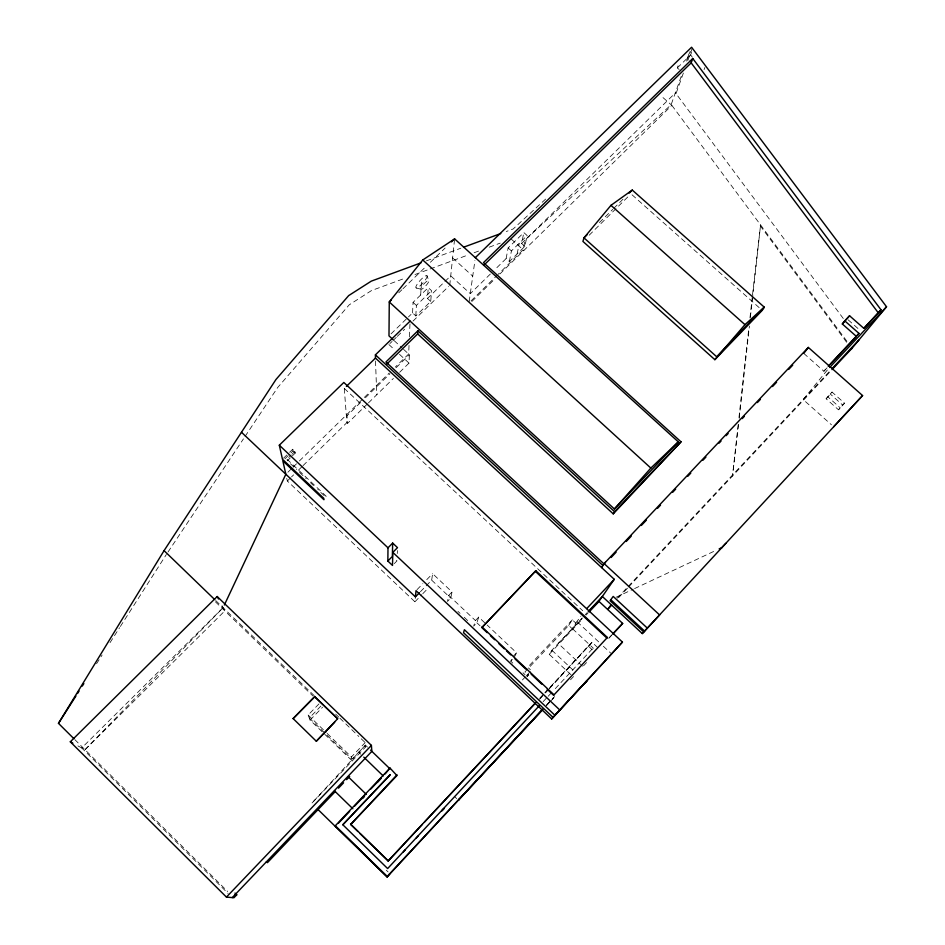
<?xml version="1.0" encoding="UTF-8"?>
<svg xmlns="http://www.w3.org/2000/svg" width="945" height="945" viewBox="0 0 945 945"><rect width="100%" height="100%" fill="white"/><g stroke="black" fill="none" stroke-linecap="round" stroke-linejoin="round"><path stroke-width="0.71" stroke-dasharray="4.72 3.54" d="M397.278 553.522L397.396 550.581M409.031 345.433L408.653 354.021L395.341 367.038M409.409 336.845L410.035 322.54M399.652 372.295L409.008 363.116L409.398 354.706L403.48 349.237M412.575 312.937L413.071 302.376L428.25 287.658L431.558 290.682L430.743 301.42L415.824 315.925L412.575 312.937L408.464 316.929M415.824 315.925L416.391 305.424L431.558 290.682M420.679 295.005L421.458 281.823M430.743 301.42L427.483 298.443L428.25 287.658M286.748 478.3L287.351 481.005L414.914 601.788L415.28 598.09M449.737 285.331L454.616 238.872M738.151 424.825L732.493 476.079L738.565 424.27M738.966 417.501L748.83 328.187M749.964 317.933L752.385 295.974M752.551 294.509L760.571 224.922L752.645 296.754M739.203 418.411L749.409 326.06M750.377 317.272L752.48 298.218M469.181 301.585L474.922 260.513M420.419 591.724L431.676 580.159L432.609 573.662L452.041 591.972L450.73 598.126L447.481 601.481L448.733 595.385L452.041 591.972M506.13 258.587L508.115 247.944L523.849 232.576L527.145 235.541L524.853 246.361L509.367 261.529L506.13 258.587L494.53 269.939M509.367 261.529L511.422 250.921L527.145 235.541M517.128 253.933L519.289 243.219M524.853 246.361L521.605 243.432L523.849 232.576M478.713 617.109L475.418 620.546L473.646 626.169L476.882 622.79L478.713 617.109L486.073 624.043M679.16 69.505L677.317 67.91L678.829 63.575M689.07 53.593L687.511 57.976L690.441 61.886M681.227 76.344L671.127 104.718L525.231 239.888L523.152 249.811L498.157 274.322M686.661 61.106L690.11 51.408M843.271 318.5L676.029 93.602L683.448 72.836M687.901 60.374L692.354 47.911M677.317 67.91L690.63 54.94L692.201 50.546M704.072 69.623L704.899 67.473M512.804 663.13L510.772 661.205L513.277 656.255L516.561 652.782L487.124 625.035M513.986 657.803L516.561 652.782M526.176 675.97L529.932 671.966L527.097 676.62L530.535 671.741M96.555 663.733L102.107 655.039M110.045 642.624L119.566 627.728M120.358 626.476L166.379 554.455M571.016 674.777L549.246 654.318L551.88 650.231L584.211 615.786M568.689 625.436L572.316 619.826L575.824 623.109L572.127 628.661L568.689 625.436L524.924 671.989L528.385 675.25M168.009 552.022L243.444 438.87M245.074 436.425L277.617 387.604L349.201 304.845L371.503 290.564L405.429 278.054M575.824 623.109L580.821 616.175M567.472 669.273L569.422 666.697M549.435 688.61L592.007 642.257L597.961 647.821M592.302 648.908L553.179 690.901M803.793 353.418L823.875 371.255L826.237 368.349L827.666 369.625L803.155 399.534L831.458 424.801M826.131 398.79L832.049 392.08L844.511 403.172L838.475 409.776L826.131 398.79L832.049 392.08M367.475 747.117L365.431 745.132L311.685 803.333L365.632 746.916L365.172 742.605L359.903 737.513M844.511 403.172L842.716 405.098L830.253 394.006M838.475 409.776L840.247 407.874L827.903 396.888M546.753 704.852L553.782 697.304M546.6 705.183L554.632 696.548M608.793 638.347L611.769 635.158M546.517 705.596L549.517 702.371M550.522 701.296L554.526 696.997M570.544 679.786L573.544 676.549M583.561 665.8L586.561 662.563M539.784 698.225L543.8 693.913M544.804 692.839L592.007 642.257M540.221 698.001L548.277 689.366M549.281 688.291L590.897 643.675M539.418 699.347L544.426 693.984M545.43 692.909L548.431 689.685M543.151 701.662L547.427 697.008M548.159 696.276L552.175 691.976M823.875 371.255L827.82 367.038M617.191 598.22L627.244 587.483M628.248 586.408L830.123 370.712M618.656 597.653L627.669 588.014M628.673 586.951L831.352 370.416M522.42 679.963L525.243 676.963M585.227 614.711L587.235 612.573M582.463 666.154L558.247 643.451L582.203 618.573M549.246 654.318L582.049 619.377M586.03 615.136L588.014 613.021M572.316 619.826L527.723 667.241L530.369 669.733M510.772 661.205L512.379 659.504M609.041 637.84L611.958 634.745M318.973 703.895L308.129 715.034L310.09 720.078L352.272 760.938L351.434 756.957L365.172 742.605M365.455 745.168L351.93 759.307L325.93 734.123M77.927 745.9L85.015 749.728L223.103 607.67L81.731 747.956L228.076 893.45M320.922 706.021L309.287 718.011L324.879 733.119M310.09 720.078L322.564 707.226M416.993 589.68L422.852 583.667M426.75 579.663L432.609 573.662M414.914 601.788L421.813 594.688M422.805 593.684L427.731 588.617M394.313 563.61L397.006 560.857L394.219 558.223M85.015 749.728L224.804 610.895L220.468 602.721M599.39 222.607L612.738 209.377M613.766 208.361L623.015 199.206M589.184 235.21L629.913 194.859M287.918 472.205L292.088 468.118M293.139 467.102L298.348 461.999M299.388 460.971L389.21 373.051M490.313 274.074L470.291 293.671L450.73 275.857L427.483 298.443M521.605 243.432L675.309 92.976L676.029 93.602M367.392 403.928L347.618 423.325L347.051 415.741L361.344 401.755M365.42 397.762L389.954 373.736M396.085 367.723L409.398 354.706M287.351 481.005L290.493 477.934M291.532 476.906L293.623 474.862M301.975 466.665L297.805 470.764L306.215 478.642M303.026 465.637L346.886 422.628L344.098 386.056M471.082 300.864L497.117 275.338M368.432 402.913L393.404 378.425M471.815 301.526L494.719 279.058M499.917 273.955L671.836 105.344L660.46 95.374M283.488 458.254L288.603 453.257M289.631 452.253L292.702 449.265L294.958 451.391L295.277 453.033L291.296 456.907M284.87 458.868L289.961 453.895M290.977 452.891L293.021 450.907L292.702 449.265M290.304 457.876L287.327 460.794L286.973 459.187L290.965 455.289M291.958 454.309L294.958 451.391M391.029 333.868L407.449 317.922M389.954 343.519L392.057 341.476M393.108 340.46L396.25 337.4M397.302 336.373L404.637 329.226M413.036 321.064L448.686 286.347M398.755 292.796L401.92 289.737M402.972 288.721L426.16 266.336M430.377 262.273L445.13 248.027M545.643 199.088L513.147 228.985L506.26 231.513M616.093 597.24L633.268 589.184M634.591 588.57L716.499 550.144M414.985 274.534L428.735 269.467M430.105 268.959L468.614 254.772M474.106 252.74L479.611 250.72M489.238 247.177L500.236 243.113M426.408 260.867L460.829 248.216M416.45 288.048L421.293 289.312M848.185 319.871L860.151 330.419M632.063 194.812L760.028 308.389M511.233 239.061L523.873 250.46M508.115 247.944L511.422 250.921M452.62 257.89L472.736 276.176M413.071 302.376L416.391 305.424M394.159 340.637L402.44 348.28M388.903 344.547L394.195 349.426M399.487 354.316L409.008 363.116M344.287 388.442L582.711 610.73M577.111 621.739L599.177 642.34M603.382 646.262L610.73 653.137M346.307 415.044L347.051 415.741M572.587 628.815L593.436 648.317M588.723 646.486L594.594 651.967M346.886 422.628L347.618 423.325M551.88 650.231L572.953 670.005M448.733 595.385L475.418 620.546M431.676 580.159L450.73 598.126M476.882 622.79L480.06 625.791M293.021 450.907L295.277 453.033M457.947 611.356L460.038 613.329M464.231 617.286L468.413 621.231M523.01 672.769L525.054 674.695M286.973 459.187L325.954 496.007L326.167 497.495L317.768 489.557M290.469 463.771L296.765 469.724M310.421 482.611L313.563 485.588M454.958 796.93L456.695 798.608M335.64 714.089L338.806 717.149M339.857 718.165L358.84 736.498M215.72 600.547L314.378 695.827M215.425 601.823L312.913 695.992M358.675 752.196L360.718 754.181M308.129 715.034L326.084 732.422M327.147 733.438L351.434 756.957M386.304 870.203L388.076 871.928M74.809 739.581L227.686 891.537M690.63 54.94L692.319 57.184M671.836 105.344L847.665 342.303M760.158 225.69L847.133 342.94M426.998 275.751A8.221 1.902 -47.9 0 1 419.781 286.075A8.221 1.902 -47.9 0 1 417.572 283.618A8.221 1.902 -47.9 0 1 426.998 275.751L428.758 280.618A5.824 1.335 -47.9 0 1 423.655 287.918A5.824 1.335 -47.9 0 1 422.096 286.205A5.824 1.335 -47.9 0 1 428.758 280.618M365.431 745.132L365.632 746.916M375.508 361.025L376.76 394.75"/><path stroke-width="1.42" d="M387.852 561.035L387.993 547.816L392.671 543.08L397.502 547.639L392.825 552.376L392.506 565.441L387.852 561.035L392.352 556.463L392.671 543.08M385.158 773.92L390.013 768.072L396.935 775.573L350.678 824.477L357.966 831.588M417.702 333.928L417.891 330.797L614.534 511.67L613.258 513.867L417.702 333.928L386.93 363.99M360.045 833.62L388.147 861.013L535.768 702.525M317.78 809.298L387.072 876.972L542.737 709.175M241.471 432.255L415.41 596.862L416.024 590.672L551.667 718.956L622.448 642.08L343.826 382.465L279.307 445.201L282.46 459.246L323.71 498.239L323.922 499.716L282.827 460.853L285.839 474.248L224.355 605.013M389.836 873.652L387.072 876.972M535.839 570.733L481.832 627.622L535.839 570.733L607.387 637.473L606.879 638.088L535.496 571.501M484.017 265.049L691.173 62.866L692.756 58.507L881.047 309.854L864.108 328.317M714.857 359.679L744.967 324.643L764.257 307.149L632.264 190.063L610.966 205.337L583.975 237.857L582.923 241.412L714.857 359.679L762.237 310.35L764.257 307.149L716.641 356.714L583.975 237.857L587.058 234.809M73.781 738.565L58.472 723.35L164.064 550.651L275.975 379.488L348.67 295.596L371.314 281.126L420.903 262.899M692.756 58.507L483.497 262.627L681.014 441.823L613.258 513.867M601.611 567.591L604.138 563.598L808.318 347.417L862.584 395.565L642.293 633.587L602.343 596.484L588.251 611.498M410.106 321.111L375.413 354.859L602.91 565.535L605.473 562.192M58.472 723.35L75.931 696.028M77.514 693.535L79.096 691.055M82.274 686.094L83.857 683.601M459.246 799.068L458.431 800.273L542.513 709.908M375.413 354.859L375.472 358.084L614.262 579.309L598.953 601.374L589.007 611.958M611.167 604.67L607.635 609.442L611.639 605.154M803.793 353.418L808.318 347.417M830.785 363.872L856.465 336.467L842.326 323.981L844.759 320.863L849.567 315.772L863.777 328.293L881.047 309.854M849.567 315.772L842.326 323.981M391.384 299.919L389.269 301.951L614.392 508.977L678.309 441.858L454.616 238.872L422.758 259.969L389.269 301.951L388.986 335.865L393.12 339.68M857.304 335.44L858.981 333.396L844.759 320.863M851.528 348.859L886.528 306.771L691.586 47.25L475.323 257.654M551.667 718.956L622.448 642.08M584.99 682.916L587.176 680.435L554.892 715.247L464.397 629.713L463.534 632.725L553.049 717.373M614.392 508.977L650.845 468.07L678.309 441.858M377.291 782.484L381.26 778.137M607.387 637.473L553.605 695.319L547.179 689.259M542.584 709.494L387.096 876.594L335.558 826.249M612.762 634.083L622.672 623.428L598.953 601.374L589.054 611.462M833.644 426.75L862.584 395.565M721.259 548.242L725.831 543.316M642.293 633.587L659.622 614.959L604.138 563.598M388.147 861.013L422.391 824.312M424.399 822.15L535.177 703.399M539.382 705.643L387.639 868.561L342.822 824.749L390.131 774.794L342.822 824.749M403.338 851.929L405.322 849.803M416.19 838.132L418.174 836.006M441.894 810.55L443.878 808.424M442 810.845L443.996 808.707M828.222 366.235L858.981 333.396M829.663 367.487L886.528 306.771M832.12 368.585L859.088 339.763M832.037 369.625L852.059 348.221M586.739 608.592L614.262 579.309M350.678 824.477L397.006 774.829M611.084 557.515L616.128 552.175M626.216 541.485L631.26 536.146M641.36 525.455L646.404 520.116M657.496 508.363L660.52 505.15M672.627 492.333L675.663 489.12M687.771 476.304L690.795 473.102M702.903 460.274L705.927 457.073M719.05 443.181L721.059 441.043M726.103 435.692L728.122 433.566M742.25 418.6L744.27 416.461M757.382 402.57L760.418 399.369M772.526 386.54L776.554 382.276M788.662 369.448L792.701 365.172M612.939 633.717L622.672 623.428M336.089 827.17L335.286 825.776L390.013 768.072M338.582 823.06L349.662 811.365M354.706 806.05L364.782 795.418M370.83 789.04L380.906 778.408M362.537 798.537L364.463 796.493M614.534 511.67L681.014 441.823M226.434 897.088L371.397 745.381L217.185 596.519L70.308 741.801L226.434 897.088L233.935 897.75L236.746 894.809L235.01 893.084M232.257 897.596L371.857 751.346L371.397 745.381M335.451 791.355L267.459 862.62L266.159 862.088M338.499 788.165L343.567 782.838M346.614 779.649L349.662 776.459M337.66 718.755L314.756 696.878L293.127 718.578L314.638 696.512L337.66 718.755L316.315 741.246L334.684 722.24M415.41 596.862L419.415 592.751M629.181 193.111L632.264 190.063M417.891 330.797L385.914 362.006L604.233 564.141M346.366 386.41L375.472 358.084M451.45 241.92L454.616 238.872M719.145 548.903L721.779 547.675M463.582 247.212L500.755 233.545M235.104 894.62L236.746 894.809M70.308 741.801L72.848 743.172M610.966 205.337L744.967 324.643M422.758 259.969L650.845 468.07M647.36 628.141L613.199 596.437L610.092 600.713L643.769 631.992M610.813 599.721L644.608 631.106M482.056 626.984L553.994 694.823M482.907 628.638L487.195 632.678M490.408 635.713L494.684 639.753M498.972 643.793L504.335 648.849M506.473 650.869L510.761 654.909M515.037 658.948L525.751 669.048M531.114 674.104L541.816 684.204M279.307 445.201L387.993 547.816M392.825 552.376L559.617 709.837M164.064 550.651L214.669 599.532M370.546 750.082L389.978 768.84M363.79 757.146L383.233 775.951M293.127 718.578L316.315 741.246M348.055 776.636L366.4 794.45M334.483 790.859L352.851 808.743M350.5 824.005L388.171 860.741M335.286 825.776L387.119 876.405M691.173 62.866L878.425 313.031M217.185 596.519L218.496 599"/></g></svg>
